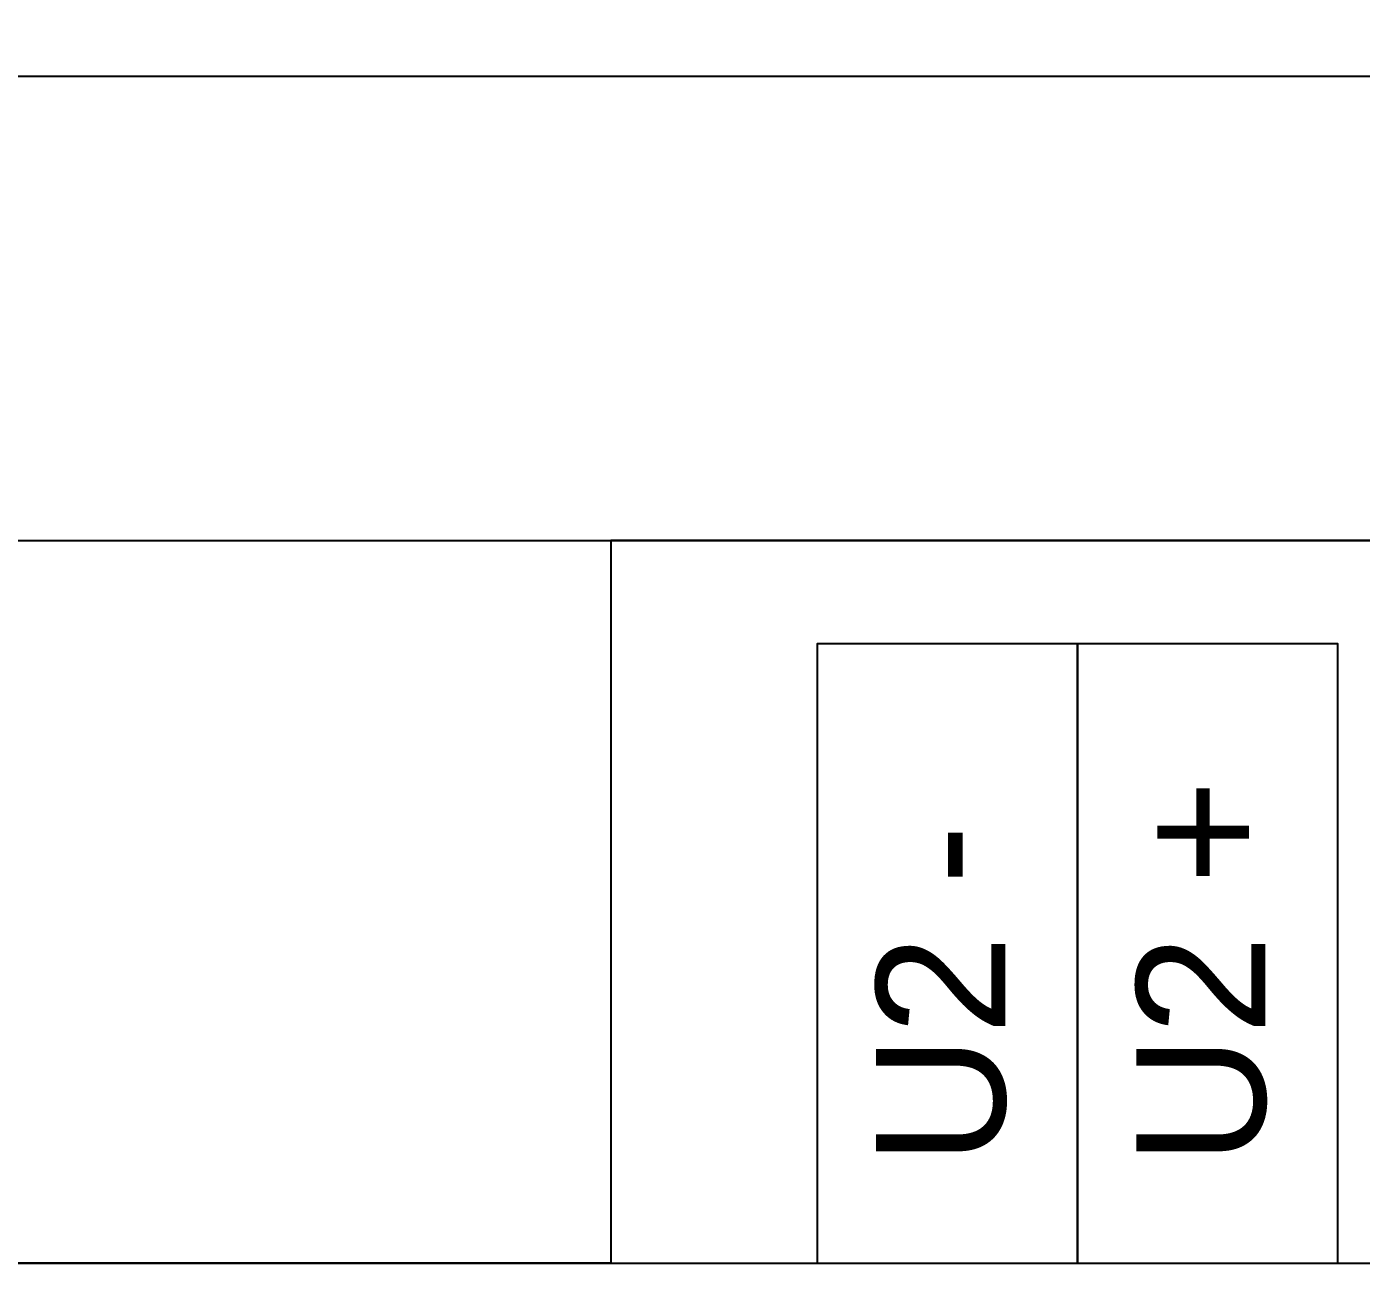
# Model space of a CAD drawing. Header units: millimetres. Extents: x 2151 to 5908, y -441 to 3322.
# Drawn here: x 3244.7 to 3270.55, y 2035.61 to 2059.57 of the extents above; entities that cross this region are included whole.
import ezdxf

# ---------------------------------------------------------------- set-up
doc = ezdxf.new("R2010")
doc.units = ezdxf.units.MM
doc.layers.add('Gehäuse', color=7, linetype='Continuous')
doc.layers.add('Klemmen', color=7, linetype='Continuous')
doc.styles.add('ARIAL', font='arial.ttf')

# ---------------------------------------------------------------- blocks, each defined once
blk = doc.blocks.new('Gehäuse_6_TE')
at = {"layer": 'Gehäuse'}
for p, q in [((0, 23), (108, 23)), ((0, 14), (108, 14))]:
    blk.add_line(p, q, dxfattribs=at)
for points in [[(0, 0), (108, 0), (108, 91), (0, 91)], [(0, 14), (54, 14), (54, 0), (0, 0)], [(108, 14), (54, 14), (54, 0), (108, 0)]]:
    blk.add_lwpolyline(points, close=True, dxfattribs=at)
blk = doc.blocks.new('Terminal_2er_5')
at = {"layer": 'Klemmen'}
for points in [[(-5.04, -12), (0, -12), (0, 0), (-5.04, 0)], [(0, -12), (5.04, -12), (5.04, 0), (0, 0)]]:
    blk.add_lwpolyline(points, close=True, dxfattribs=at)
at = {"layer": 'Klemmen', "style": 'ARIAL'}
for tag, p in [('1', (-1.4, -10.1)), ('2', (3.64, -10.1))]:
    blk.add_attdef(tag, p, '', height=2.5, rotation=90, dxfattribs=at)
blk = doc.blocks.new('STC-0960.01')
blk.add_blockref('Gehäuse_6_TE', (0, 0))
blk.add_blockref('Terminal_2er_5', (63.04, 12)).add_auto_attribs({'1': 'U2 -', '2': 'U2 +'})
blk = doc.blocks.new('MDT_CAD_STC-096001')
blk.add_blockref('STC-0960.01', (10, 10))

msp = doc.modelspace()

# ---------------------------------------------------------------- block references
msp.add_blockref('MDT_CAD_STC-096001', (3192.016, 2025.615))

doc.saveas('drawing.dxf')
